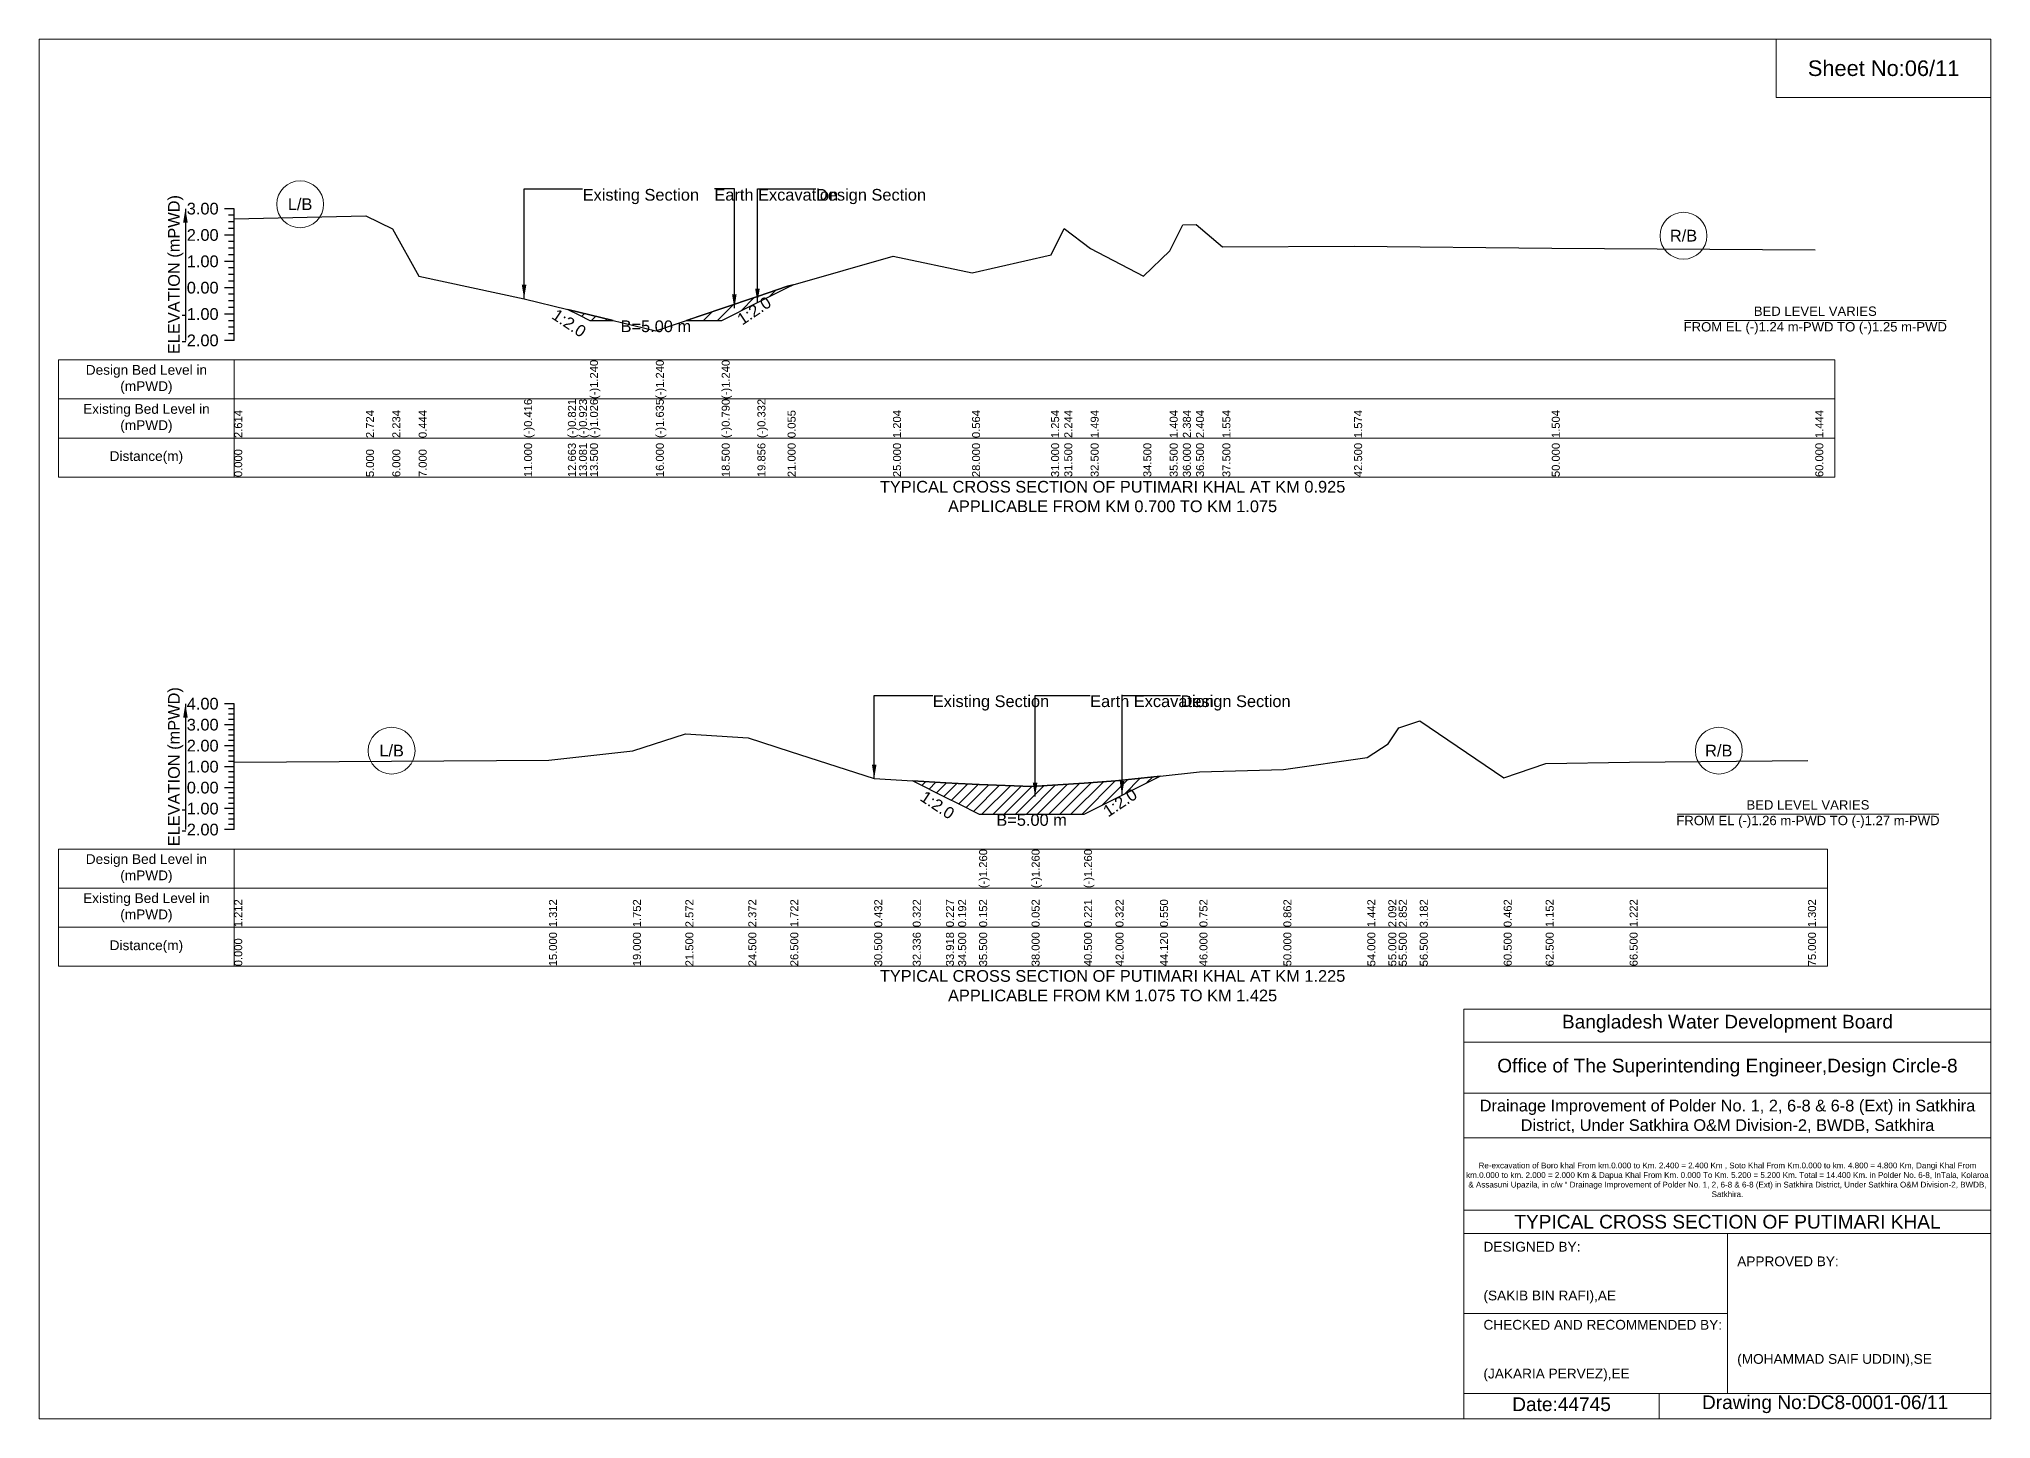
# Model space of a CAD drawing. Header units: inches. Extents: x 91000 to 208000, y -5656 to 20000.
# Drawn here: x 150000 to 158000, y 4344 to 10000 of the extents above; entities that cross this region are included whole.
import ezdxf

# ---------------------------------------------------------------- set-up
doc = ezdxf.new("R2010")
doc.units = ezdxf.units.IN
doc.header["$LTSCALE"] = 7
doc.header["$MEASUREMENT"] = 0
for name, color, linetype, lineweight in [('Cross section Data Border', 7, 'Continuous', 9), ('Cross Section Labels', 7, 'Continuous', 9), ('Existing_Bed_Level for Xsection', 7, 'Continuous', 25)]:
    doc.layers.add(name, color=color, linetype=linetype, lineweight=lineweight)
doc.styles.get("Standard").update_dxf_attribs({"font": 'arial.ttf'})
doc.dimstyles.get("Standard").update_dxf_attribs({"dimtxt": 0.18, "dimasz": 0.18, "dimexe": 0.18, "dimexo": 0.0625, "dimgap": 0.09, "dimtad": 0, "dimtih": 1, "dimtoh": 1, "dimdec": 4, "dimzin": 0, "dimdsep": 46, "dimtxsty": 'Standard', "dimcen": 0.09, "dimadec": 0, "dimazin": 0, "dimtfac": 1, "dimtdec": 4, "dimtofl": 0, "dimtmove": 0, "dimatfit": 3, "dimfxl": 1, "dimtolj": 1, "dimtzin": 0, "dimarcsym": 0})

msp = doc.modelspace()

# ---------------------------------------------------------------- hatches: boundary and pattern name
at = {"layer": 'Existing_Bed_Level for Xsection'}
h = msp.add_hatch(dxfattribs=at)
h.set_pattern_fill('ANSI31', color=256, scale=324, style=0)
h.paths.add_polyline_path([(152654.2, 8846.7), (152798, 8846.7), (152944.4, 8919.9), (153068, 8981.7), (153090.8, 8993.1), (153068, 8986.5), (152944.4, 8944.8), (152798, 8895.3)])
h = msp.add_hatch(dxfattribs=at)
h.set_pattern_fill('ANSI31', color=256, scale=324, style=0)
h.paths.add_polyline_path([(152167.6, 8891.9), (152212.8, 8869.3), (152258, 8846.7), (152353, 8846.7), (152258, 8869.8), (152212.8, 8880.8)])
h = msp.add_hatch(dxfattribs=at)
h.set_pattern_fill('ANSI31', color=256, scale=258, style=0)
h.paths.add_polyline_path([(153580.9, 6959.2), (153717, 6891.2), (153767, 6866.2), (153853, 6823.2), (154068, 6823.2), (154283, 6823.2), (154412, 6887.7), (154438.6, 6901), (154594.3, 6978.8), (154438.6, 6962.1), (154412, 6959.2), (154283, 6950.5), (154068, 6936), (153853, 6944.6), (153767, 6948), (153717, 6951)])

# ---------------------------------------------------------------- linework, layer by layer
at = {"layer": 'Cross section Data Border'}
for points in [[(150080, 8684.6), (157360, 8684.6), (157360, 8204.6), (150080, 8204.6)], [(150080, 6679.5), (157330, 6679.5), (157330, 6199.5), (150080, 6199.5)]]:
    msp.add_lwpolyline(points, close=True, dxfattribs=at)
for points in [[(150800, 8684.6), (150800, 8204.6)], [(150080, 8524.6), (157360, 8524.6)], [(150080, 8364.6), (157360, 8364.6)], [(150800, 6679.5), (150800, 6199.5)], [(150080, 6519.5), (157330, 6519.5)], [(150080, 6359.5), (157330, 6359.5)]]:
    msp.add_lwpolyline(points, dxfattribs=at)
at = {"layer": 'Cross Section Labels'}
for points in [[(150000, 10000), (158000, 10000), (158000, 4344), (150000, 4344)], [(157120, 10000), (158000, 10000), (158000, 9760), (157120, 9760)]]:
    msp.add_lwpolyline(points, close=True, dxfattribs=at)
for points in [[(156744.2, 8846.7), (157815.8, 8846.7)], [(156714.2, 6823.2), (157785.8, 6823.2)], [(155840, 4344), (155840, 6024), (158000, 6024)], [(155840, 5888), (158000, 5888)], [(155840, 5680), (158000, 5680)], [(155840, 5496), (158000, 5496)], [(155840, 5200), (158000, 5200)], [(155840, 5104), (158000, 5104)], [(156920, 5104), (156920, 4448)], [(155840, 4776), (156920, 4776)], [(155840, 4448), (158000, 4448)], [(156640, 4448), (156640, 4344)]]:
    msp.add_lwpolyline(points, dxfattribs=at)
for centre in [(151070, 9322.8), (156740, 9193.8), (151445, 7083.1), (156884.5, 7083.1)]:
    msp.add_circle(centre, 96, dxfattribs=at)
at = {"layer": 'Existing_Bed_Level for Xsection'}
for points in [[(150800, 9304.6), (150760, 9304.6)], [(150800, 8764.6), (150800, 8872.6), (150800, 8980.6), (150800, 9088.6), (150800, 9196.6), (150800, 9304.6)], [(150800, 9277.6), (150776, 9277.6)], [(150800, 9250.6), (150776, 9250.6)], [(150800, 9223.6), (150776, 9223.6)], [(150800, 9262.9), (151340, 9274.8), (151448, 9221.9), (151556, 9028.5), (151988, 8935.7), (152167.6, 8891.9), (152212.8, 8880.8), (152258, 8869.8), (152258, 8869.8), (152528, 8804), (152528, 8804), (152798, 8895.3), (152798, 8895.3), (152944.4, 8944.8), (153068, 8986.5), (153090.8, 8993.1), (153500, 9110.6), (153824, 9041.5), (154148, 9116), (154202, 9222.9), (154310, 9141.9), (154526, 9028.5), (154634, 9132.2), (154688, 9238.1), (154742, 9240.2), (154850, 9148.4), (155390, 9150.6), (156200, 9143), (157280, 9136.5)], [(150800, 9196.6), (150760, 9196.6)], [(150800, 9169.6), (150776, 9169.6)], [(150800, 9142.6), (150776, 9142.6)], [(150800, 9088.6), (150760, 9088.6)], [(150800, 9115.6), (150776, 9115.6)], [(150800, 9061.6), (150776, 9061.6)], [(150800, 8980.6), (150760, 8980.6)], [(150800, 9034.6), (150776, 9034.6)], [(150800, 9007.6), (150776, 9007.6)], [(150800, 8953.6), (150776, 8953.6)], [(150800, 8926.6), (150776, 8926.6)], [(150800, 8899.6), (150776, 8899.6)], [(150800, 8872.6), (150760, 8872.6)], [(150800, 8845.6), (150776, 8845.6)], [(150800, 8818.6), (150776, 8818.6)], [(150800, 8764.6), (150760, 8764.6)], [(150800, 8791.6), (150776, 8791.6)], [(150800, 7275.5), (150760, 7275.5)], [(150800, 7254), (150776, 7254)], [(150800, 7232.5), (150776, 7232.5)], [(150800, 7211), (150776, 7211)], [(150800, 6759.5), (150800, 6845.5), (150800, 6931.5), (150800, 7017.5), (150800, 7103.5), (150800, 7189.5), (150800, 7275.5)], [(150800, 7035.8), (152090, 7044.4), (152434, 7082.2), (152649, 7152.7), (152907, 7135.5), (153079, 7079.6), (153423, 6968.7), (153580.9, 6959.2), (153717, 6951), (153767, 6948), (153853, 6944.6), (153853, 6944.6), (154068, 6936), (154068, 6936), (154283, 6950.5), (154283, 6950.5), (154412, 6959.2), (154438.6, 6962.1), (154594.3, 6978.8), (154756, 6996.2), (155100, 7005.7), (155444, 7055.5), (155530, 7111.4), (155573, 7176.8), (155659, 7205.2), (156003, 6971.3), (156175, 7030.6), (156519, 7036.6), (157250, 7043.5)], [(150800, 7189.5), (150760, 7189.5)], [(150800, 7168), (150776, 7168)], [(150800, 7146.5), (150776, 7146.5)], [(150800, 7125), (150776, 7125)], [(150800, 7103.5), (150760, 7103.5)], [(150800, 7082), (150776, 7082)], [(150800, 7060.5), (150776, 7060.5)], [(150800, 7017.5), (150760, 7017.5)], [(150800, 7039), (150776, 7039)], [(150800, 6996), (150776, 6996)], [(150800, 6974.5), (150776, 6974.5)], [(150800, 6931.5), (150760, 6931.5)], [(150800, 6953), (150776, 6953)], [(150800, 6910), (150776, 6910)], [(150800, 6888.5), (150776, 6888.5)], [(150800, 6845.5), (150760, 6845.5)], [(150800, 6867), (150776, 6867)], [(150800, 6824), (150776, 6824)], [(150800, 6802.5), (150776, 6802.5)], [(150800, 6759.5), (150760, 6759.5)], [(150800, 6781), (150776, 6781)]]:
    msp.add_lwpolyline(points, dxfattribs=at)
for points in [[(152654.2, 8846.7), (152798, 8846.7), (152798, 8846.7), (152944.4, 8919.9), (153068, 8981.7), (153090.8, 8993.1), (153068, 8986.5), (152944.4, 8944.8), (152798, 8895.3), (152798, 8895.3)], [(152167.6, 8891.9), (152167.6, 8891.9), (152212.8, 8869.3), (152258, 8846.7), (152258, 8846.7), (152353, 8846.7), (152258, 8869.8), (152258, 8869.8), (152212.8, 8880.8), (152167.6, 8891.9)], [(153580.9, 6959.2), (153580.9, 6959.2), (153717, 6891.2), (153767, 6866.2), (153853, 6823.2), (153853, 6823.2), (154068, 6823.2), (154068, 6823.2), (154283, 6823.2), (154283, 6823.2), (154412, 6887.7), (154438.6, 6901), (154594.3, 6978.8), (154594.3, 6978.8), (154594.3, 6978.8), (154438.6, 6962.1), (154412, 6959.2), (154283, 6950.5), (154283, 6950.5), (154068, 6936), (154068, 6936), (153853, 6944.6), (153853, 6944.6), (153767, 6948), (153717, 6951), (153580.9, 6959.2)]]:
    msp.add_lwpolyline(points, close=True, dxfattribs=at)

# ---------------------------------------------------------------- texts
at = {"layer": 'Cross section Data Border', "char_height": 40, "width": 640, "attachment_point": 5}
for s, insert in [('Design Bed Level in (mPWD)', (150440, 8604.6)), ('Existing Bed Level in (mPWD)', (150440, 8444.6)), ('Distance(m)', (150440, 8284.6)), ('Design Bed Level in (mPWD)', (150440, 6599.5)), ('Existing Bed Level in (mPWD)', (150440, 6439.5)), ('Distance(m)', (150440, 6279.5))]:
    msp.add_mtext(s, dxfattribs=dict(at, insert=insert))
at = {"layer": 'Cross Section Labels'}
for s, insert, char_height, attachment_point in [('Sheet No:06/11', (157560, 9880), 64, 5), ('Existing Section', (152228, 9385.6), 48, 1), ('Earth Excavation', (152768, 9385.6), 48, 1), ('Design Section', (153184.4, 9385.6), 48, 1), ('L/B', (151070, 9322.8), 48, 5), ('R/B', (156740, 9193.8), 48, 5), ('BED LEVEL VARIES ^JFROM EL (-)1.24 m-PWD TO (-)1.25 m-PWD', (157280, 8846.7), 38.4, 5), ('B=5.00 m', (152528, 8846.7), 48, 2), ('TYPICAL CROSS SECTION OF PUTIMARI KHAL AT KM 0.925^JAPPLICABLE FROM KM 0.700 TO KM 1.075', (154400, 8124.6), 48, 5), ('Existing Section', (153663, 7309.9), 48, 1), ('Earth Excavation', (154308, 7309.9), 48, 1), ('Design Section', (154678.6, 7309.9), 48, 1), ('L/B', (151445, 7083.1), 48, 5), ('R/B', (156884.5, 7083.1), 48, 5), ('BED LEVEL VARIES ^JFROM EL (-)1.26 m-PWD TO (-)1.27 m-PWD', (157250, 6823.2), 38.4, 5), ('B=5.00 m', (154068, 6823.2), 48, 2), ('TYPICAL CROSS SECTION OF PUTIMARI KHAL AT KM 1.225^JAPPLICABLE FROM KM 1.075 TO KM 1.425', (154400, 6119.5), 48, 5), ('Bangladesh Water Development Board', (156920, 5964), 56, 5), ('Office of The Superintending Engineer,Design Circle-8', (156920, 5784), 56, 5)]:
    msp.add_mtext(s, dxfattribs=dict(at, insert=insert, char_height=char_height, attachment_point=attachment_point))
at = {"layer": 'Cross Section Labels', "char_height": 48, "attachment_point": 2}
for insert, rotation in [((152185.8, 8855.8), 326.30993), ((152917.4, 8906.4), 33.69007), ((153695.5, 6880.4), 326.30993), ((154417.1, 6890.2), 33.69007)]:
    msp.add_mtext('1:2.0', dxfattribs=dict(at, insert=insert, rotation=rotation))
at = {"layer": 'Cross Section Labels'}
for s, insert, char_height, width, attachment_point in [('Drainage Improvement of Polder No. 1, 2, 6-8 & 6-8 (Ext) in Satkhira District, Under Satkhira O&M Division-2, BWDB, Satkhira', (156920, 5584), 48, 2240, 5), ('Re-excavation of Boro khal From km.0.000 to Km. 2.400 = 2.400 Km , Soto Khal From Km.0.000 to km. 4.800 = 4.800 Km, Dangi Khal From km.0.000 to km. 2.000 = 2.000 Km & Dapua Khal From Km. 0.000 To Km. 5.200 = 5.200 Km. Total = 14.400 Km. in Polder No. 6-8, InTala, Kolaroa & Assasuni Upazila, in c/w “ Drainage Improvement of Polder No. 1, 2, 6-8 & 6-8 (Ext) in Satkhira District, Under Satkhira O&M Division-2, BWDB, Satkhira.', (156920, 5324), 23.565, 2160, 5), ('TYPICAL CROSS SECTION OF PUTIMARI KHAL', (156920, 5152), 56, 2240, 5), ('DESIGNED BY:^J^J^J(SAKIB BIN RAFI),AE', (155920, 4944), 40, 1120, 4), ('APPROVED BY:^J^J^J^J^J^J(MOHAMMAD SAIF UDDIN),SE', (156960, 4784), 40, 1120, 4), ('CHECKED AND RECOMMENDED BY:^J^J^J(JAKARIA PERVEZ),EE', (155920, 4624), 40, 1120, 4), ('Date:44745', (156240, 4404), 56, 1120, 5), ('Drawing No:DC8-0001-06/11', (157320, 4404), 56, 1760, 5)]:
    msp.add_mtext(s, dxfattribs=dict(at, insert=insert, char_height=char_height, width=width, attachment_point=attachment_point))
at = {"layer": 'Existing_Bed_Level for Xsection', "rotation": 90}
for s, insert, char_height, attachment_point in [('ELEVATION (mPWD)', (150560, 9034.6), 48, 5), ('(-)1.240', (152258, 8524.6), 32.8, 1), ('(-)1.240', (152528, 8524.6), 32.8, 1), ('(-)1.240', (152798, 8524.6), 32.8, 1), ('(-)0.416', (151988, 8364.6), 32.8, 1), ('(-)0.821', (152167.6, 8364.6), 32.8, 1), ('(-)0.923', (152212.8, 8364.6), 32.8, 1), ('(-)1.026', (152258, 8364.6), 32.8, 1), ('(-)1.635', (152528, 8364.6), 32.8, 1), ('(-)0.790', (152798, 8364.6), 32.8, 1), ('(-)0.332', (152944.4, 8364.6), 32.8, 1), ('2.614', (150800, 8364.6), 32.8, 1), ('2.724', (151340, 8364.6), 32.8, 1), ('2.234', (151448, 8364.6), 32.8, 1), ('0.444', (151556, 8364.6), 32.8, 1), ('0.055', (153068, 8364.6), 32.8, 1), ('1.204', (153500, 8364.6), 32.8, 1), ('0.564', (153824, 8364.6), 32.8, 1), ('1.254', (154148, 8364.6), 32.8, 1), ('2.244', (154202, 8364.6), 32.8, 1), ('1.494', (154310, 8364.6), 32.8, 1), ('1.404', (154634, 8364.6), 32.8, 1), ('2.384', (154688, 8364.6), 32.8, 1), ('2.404', (154742, 8364.6), 32.8, 1), ('1.554', (154850, 8364.6), 32.8, 1), ('1.574', (155390, 8364.6), 32.8, 1), ('1.504', (156200, 8364.6), 32.8, 1), ('1.444', (157280, 8364.6), 32.8, 1), ('11.000', (151988, 8204.6), 32.8, 1), ('12.663', (152167.6, 8204.6), 32.8, 1), ('13.081', (152212.8, 8204.6), 32.8, 1), ('13.500', (152258, 8204.6), 32.8, 1), ('16.000', (152528, 8204.6), 32.8, 1), ('18.500', (152798, 8204.6), 32.8, 1), ('19.856', (152944.4, 8204.6), 32.8, 1), ('21.000', (153068, 8204.6), 32.8, 1), ('25.000', (153500, 8204.6), 32.8, 1), ('28.000', (153824, 8204.6), 32.8, 1), ('31.000', (154148, 8204.6), 32.8, 1), ('31.500', (154202, 8204.6), 32.8, 1), ('32.500', (154310, 8204.6), 32.8, 1), ('34.500', (154526, 8204.6), 32.8, 1), ('35.500', (154634, 8204.6), 32.8, 1), ('36.000', (154688, 8204.6), 32.8, 1), ('36.500', (154742, 8204.6), 32.8, 1), ('37.500', (154850, 8204.6), 32.8, 1), ('42.500', (155390, 8204.6), 32.8, 1), ('50.000', (156200, 8204.6), 32.8, 1), ('60.000', (157280, 8204.6), 32.8, 1), ('0.000', (150800, 8204.6), 32.8, 1), ('5.000', (151340, 8204.6), 32.8, 1), ('6.000', (151448, 8204.6), 32.8, 1), ('7.000', (151556, 8204.6), 32.8, 1), ('ELEVATION (mPWD)', (150560, 7017.5), 48, 5), ('(-)1.260', (153853, 6519.5), 32.8, 1), ('(-)1.260', (154068, 6519.5), 32.8, 1), ('(-)1.260', (154283, 6519.5), 32.8, 1), ('1.212', (150800, 6359.5), 32.8, 1), ('1.312', (152090, 6359.5), 32.8, 1), ('1.752', (152434, 6359.5), 32.8, 1), ('2.572', (152649, 6359.5), 32.8, 1), ('2.372', (152907, 6359.5), 32.8, 1), ('1.722', (153079, 6359.5), 32.8, 1), ('0.432', (153423, 6359.5), 32.8, 1), ('0.322', (153580.9, 6359.5), 32.8, 1), ('0.227', (153717, 6359.5), 32.8, 1), ('0.192', (153767, 6359.5), 32.8, 1), ('0.152', (153853, 6359.5), 32.8, 1), ('0.052', (154068, 6359.5), 32.8, 1), ('0.221', (154283, 6359.5), 32.8, 1), ('0.322', (154412, 6359.5), 32.8, 1), ('0.550', (154594.3, 6359.5), 32.8, 1), ('0.752', (154756, 6359.5), 32.8, 1), ('0.862', (155100, 6359.5), 32.8, 1), ('1.442', (155444, 6359.5), 32.8, 1), ('2.092', (155530, 6359.5), 32.8, 1), ('2.852', (155573, 6359.5), 32.8, 1), ('3.182', (155659, 6359.5), 32.8, 1), ('0.462', (156003, 6359.5), 32.8, 1), ('1.152', (156175, 6359.5), 32.8, 1), ('1.222', (156519, 6359.5), 32.8, 1), ('1.302', (157250, 6359.5), 32.8, 1), ('15.000', (152090, 6199.5), 32.8, 1), ('19.000', (152434, 6199.5), 32.8, 1), ('21.500', (152649, 6199.5), 32.8, 1), ('24.500', (152907, 6199.5), 32.8, 1), ('26.500', (153079, 6199.5), 32.8, 1), ('30.500', (153423, 6199.5), 32.8, 1), ('32.336', (153580.9, 6199.5), 32.8, 1), ('33.918', (153717, 6199.5), 32.8, 1), ('34.500', (153767, 6199.5), 32.8, 1), ('35.500', (153853, 6199.5), 32.8, 1), ('38.000', (154068, 6199.5), 32.8, 1), ('40.500', (154283, 6199.5), 32.8, 1), ('42.000', (154412, 6199.5), 32.8, 1), ('44.120', (154594.3, 6199.5), 32.8, 1), ('46.000', (154756, 6199.5), 32.8, 1), ('50.000', (155100, 6199.5), 32.8, 1), ('54.000', (155444, 6199.5), 32.8, 1), ('55.000', (155530, 6199.5), 32.8, 1), ('55.500', (155573, 6199.5), 32.8, 1), ('56.500', (155659, 6199.5), 32.8, 1), ('60.500', (156003, 6199.5), 32.8, 1), ('62.500', (156175, 6199.5), 32.8, 1), ('66.500', (156519, 6199.5), 32.8, 1), ('75.000', (157250, 6199.5), 32.8, 1), ('0.000', (150800, 6199.5), 32.8, 1)]:
    msp.add_mtext(s, dxfattribs=dict(at, insert=insert, char_height=char_height, attachment_point=attachment_point))
at = {"layer": 'Existing_Bed_Level for Xsection', "char_height": 48, "attachment_point": 6}
for s, insert in [('3.00', (150736, 9304.6)), ('2.00', (150736, 9196.6)), ('1.00', (150736, 9088.6)), ('0.00', (150736, 8980.6)), ('-1.00', (150736, 8872.6)), ('-2.00', (150736, 8764.6)), ('4.00', (150736, 7275.5)), ('3.00', (150736, 7189.5)), ('2.00', (150736, 7103.5)), ('1.00', (150736, 7017.5)), ('0.00', (150736, 6931.5)), ('-1.00', (150736, 6845.5)), ('-2.00', (150736, 6759.5))]:
    msp.add_mtext(s, dxfattribs=dict(at, insert=insert))

# ---------------------------------------------------------------- leaders
at = {"layer": 'Cross Section Labels', "annotation_type": 0, "has_hookline": 1, "hookline_direction": 0}
for points, text_width in [([(151988, 8935.7), (151988, 9385.6), (152227.9, 9385.6)], 467.2), ([(152849.7, 8896.5), (152849.7, 9385.6), (152767.9, 9385.6)], 497), ([(152944.4, 8919.9), (152944.4, 9385.6), (153184.3, 9385.6)], 441.2), ([(153423, 6968.7), (153423, 7309.9), (153662.9, 7309.9)], 467.2), ([(154082.3, 6895), (154082.3, 7309.9), (154307.9, 7309.9)], 497), ([(154438.6, 6901), (154438.6, 7309.9), (154678.6, 7309.9)], 441.2)]:
    msp.add_leader(points, dimstyle='Standard', override={"dimasz": 57.6}, dxfattribs=dict(at, text_width=text_width))
at = {"layer": 'Existing_Bed_Level for Xsection'}
for points in [[(150600, 9304.6), (150600, 8764.6)], [(150600, 7275.5), (150600, 6759.5)]]:
    msp.add_leader(points, dimstyle='Standard', override={"dimasz": 57.6}, dxfattribs=at)

doc.saveas('drawing.dxf')
